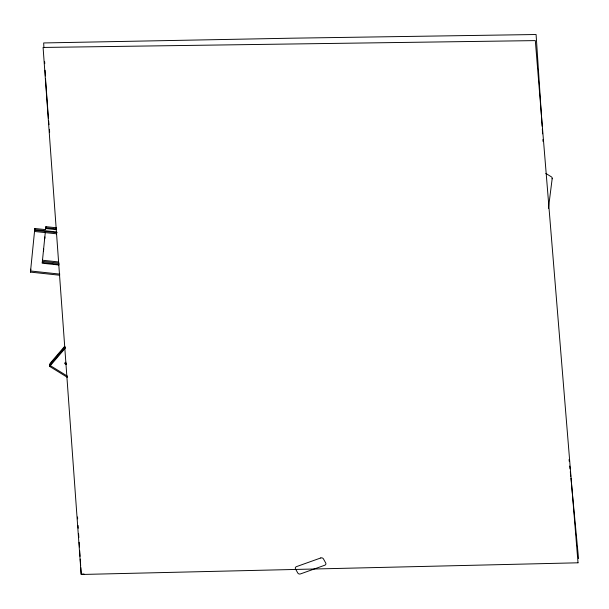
<?xml version="1.0" encoding="UTF-8"?>
<svg xmlns="http://www.w3.org/2000/svg" width="609" height="609" viewBox="0 0 609 609"><rect width="100%" height="100%" fill="white"/><g stroke="black" fill="none" stroke-linecap="round" stroke-linejoin="round"><path stroke-width="0.91" d="M59.712 275.23L30.45 272.101L34.82 228.482L45.538 229.623L45.911 226.662L56.31 227.774M45.31 232.25L42.188 263.21L58.928 264.999M43.528 250.923L43.711 249.058M44.723 238.789L44.906 236.924M34.82 228.482L34.447 231.45L56.576 233.81M30.45 272.101L30.823 269.14M45.538 229.623L45.911 226.662M67.371 377.336L49.656 366.412L50.037 363.444L64.638 346.361M548.435 208.286L552.211 178.376M49.892 364.563L65.102 346.765M65.011 347.503L49.801 365.301L67.508 376.225M49.656 366.412L65.483 347.906M65.978 362.18L64.76 363.596L66.373 364.593M84.034 573.99L81.218 574.127L80.791 567.573M45.774 227.774L56.165 228.885M45.675 228.512L56.074 229.623M34.675 229.593L56.736 231.953M34.584 230.331L57.216 232.752M58.373 261.931L42.561 260.241L42.417 261.352L59.164 263.141M42.28 262.471L59.02 264.26M30.587 270.99L59.857 274.119M545.824 173.413L551.351 176.823A2.025 1.682 7.2 0 1 552.097 178.802M64.859 362.857L66.465 363.847M569.065 459.506L569.255 461.378M569.727 466.052L570.009 468.854M570.298 471.663L570.762 476.337M570.953 478.202L578.55 558.62M48.416 118.138L45.538 78.751M48.659 120.94L48.994 124.678M49.405 129.352L49.649 132.153M78.051 525.445L78.234 528.254M78.599 533.872L78.843 537.618M79.147 542.299L79.452 546.973M79.695 550.719L80.061 556.337M80.243 559.146L80.67 565.7M542.155 126.238L536.087 34.515L291.376 38.2L43.665 42.95L43.909 47.662M542.33 129.085L542.619 133.828M44.655 61.791L44.754 63.679M45.096 70.271L45.393 75.927M77.556 517.003L77.647 518.883M542.916 139.499L542.984 141.364M320.737 557.966L296.438 566.644A2.025 1.682 7.2 0 0 295.479 568.852L297.778 573.008A2.025 1.682 7.2 0 0 300.465 573.914L324.764 565.236A2.025 1.682 7.2 0 0 325.724 563.028L323.425 558.872A2.025 1.682 7.2 0 0 320.737 557.966M578.025 562.8L81.172 574.485L43.094 47.449L535.319 40.605L578.025 562.8"/></g></svg>
